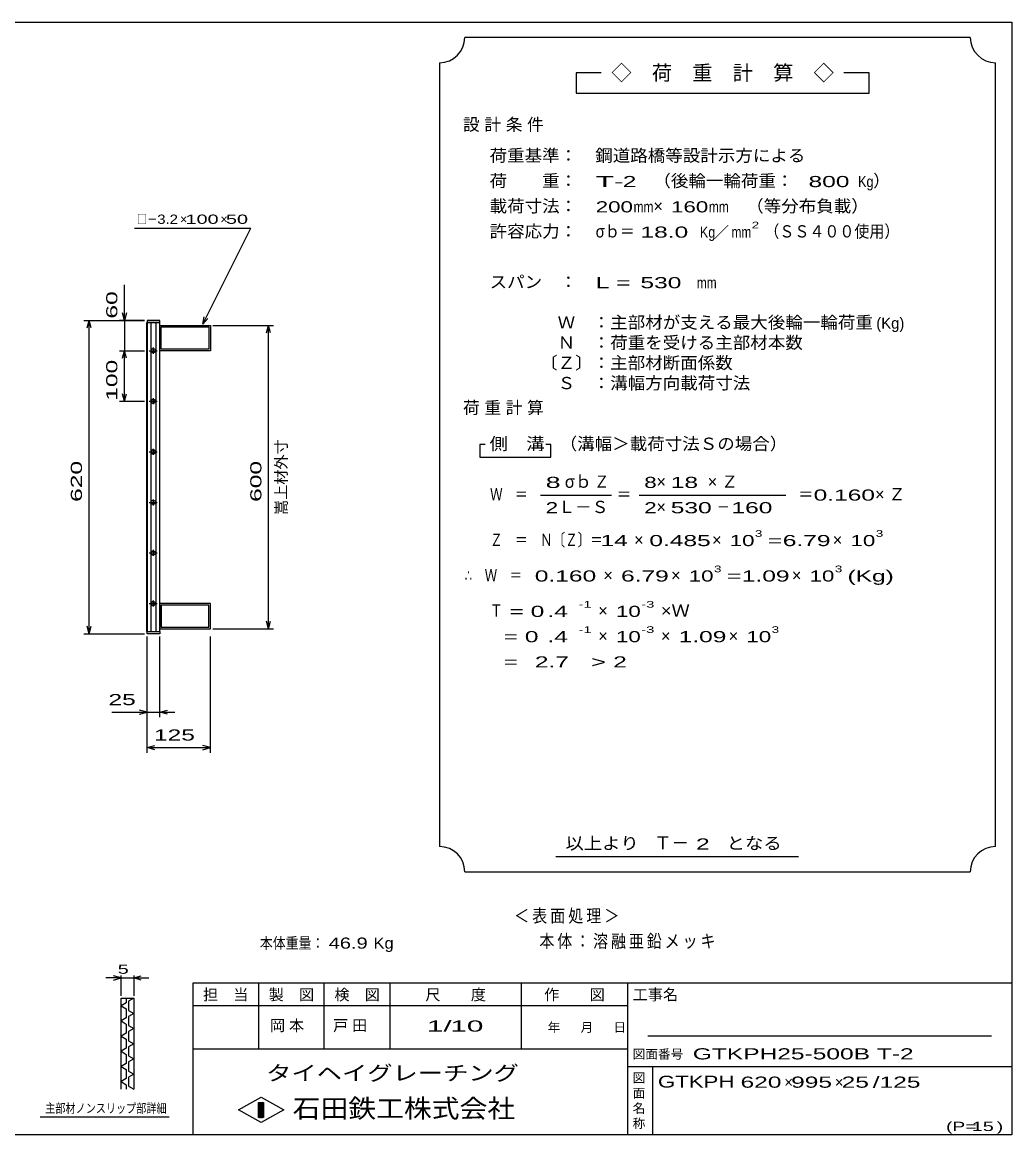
# Model space of a CAD drawing. Units: millimetres, scale not verified. Extents: x -1820 to 1731, y -1282 to 1054.
# Drawn here: x -227 to 1731, y -1146 to 1054 of the extents above; entities that cross this region are included whole.
import ezdxf
from ezdxf.enums import TextEntityAlignment as Align

# ---------------------------------------------------------------- set-up
doc = ezdxf.new("R2010")
doc.units = ezdxf.units.MM
doc.header["$LTSCALE"] = 10
for name, color, linetype, lineweight in [('0_2', 150, 'Continuous', 25), ('16', 3, 'Continuous', 25), ('22', 4, 'Continuous', 25), ('24', 2, 'Continuous', 25), ('32', 4, 'Continuous', 25)]:
    doc.layers.add(name, color=color, linetype=linetype, lineweight=lineweight)
doc.styles.add('ベクトル', font='')
doc.styles.get('ベクトル').set_extended_font_data('ベクトル')

msp = doc.modelspace()

# ---------------------------------------------------------------- linework, layer by layer
at = {"layer": '0_2'}
for p, q in [((-1729, 1053.5), (1731, 1053.5)), ((1731, 1053.5), (1731, -1146.5)), ((1731, -846.5), (111, -846.5)), ((111, -846.5), (111, -1146.5)), ((241, -846.5), (241, -976.5)), ((371, -976.5), (371, -846.5)), ((501, -846.5), (501, -976.5)), ((761, -976.5), (761, -846.5)), ((971, -846.5), (971, -1146.5)), ((971, -891.5), (111, -891.5)), ((1691, -951.5), (1011, -951.5)), ((111, -976.5), (971, -976.5)), ((971, -1011.5), (1731, -1011.5)), ((1021, -1146.5), (1021, -1011.5)), ((201, -1097.5), (246, -1072.5)), ((246, -1072.5), (291, -1097.5)), ((246, -1122.5), (201, -1097.5)), ((241, -1082.5), (251, -1082.5)), ((241, -1112.5), (241, -1082.5)), ((241, -1082.5), (243, -1082.5)), ((243, -1082.5), (243, -1112.5)), ((245, -1112.5), (245, -1082.5)), ((245, -1082.5), (247, -1082.5)), ((291, -1097.5), (246, -1122.5)), ((247, -1082.5), (247, -1112.5)), ((249, -1112.5), (249, -1082.5)), ((249, -1082.5), (251, -1082.5)), ((251, -1082.5), (251, -1112.5)), ((251, -1082.5), (251, -1112.5)), ((251, -1112.5), (241, -1112.5)), ((243, -1112.5), (245, -1112.5)), ((247, -1112.5), (249, -1112.5)), ((1731, -1146.5), (-1729, -1146.5))]:
    msp.add_line(p, q, dxfattribs=at)
at = {"layer": '16'}
for p, q in [((45.61, 464), (20.61, 464)), ((20.61, 464), (20.61, 459.5)), ((45.61, 459.5), (45.61, 464)), ((19.91, 459.5), (20.61, 459.5)), ((19.91, -151.5), (19.91, 459.5)), ((20.61, 459.5), (45.61, 459.5)), ((45.61, 459.5), (20.61, 459.5)), ((20.61, 459.5), (20.61, -151.5)), ((27.61, 459.5), (27.61, -151.5)), ((38.61, -151.5), (38.61, 459.5)), ((45.61, -151.5), (45.61, 459.5)), ((45.61, 454), (145.61, 454)), ((45.61, 404), (45.61, 454)), ((48.61, 451), (142.61, 451)), ((48.61, 407), (48.61, 451)), ((142.61, 451), (142.61, 407)), ((145.61, 454), (145.61, 404)), ((24.61, 404), (40.61, 404)), ((34.61, 407), (30.61, 407)), ((30.61, 401), (34.61, 401)), ((32.61, 410), (32.61, 398)), ((145.61, 404), (45.61, 404)), ((142.61, 407), (48.61, 407)), ((32.61, 310), (32.61, 298)), ((24.61, 304), (40.61, 304)), ((34.61, 307), (30.61, 307)), ((30.61, 301), (34.61, 301)), ((24.61, 204), (40.61, 204)), ((34.61, 207), (30.61, 207)), ((30.61, 201), (34.61, 201)), ((32.61, 210), (32.61, 198)), ((32.61, 110), (32.61, 98)), ((24.61, 104), (40.61, 104)), ((34.61, 107), (30.61, 107)), ((30.61, 101), (34.61, 101)), ((24.61, 4), (40.61, 4)), ((34.61, 7), (30.61, 7)), ((30.61, 1), (34.61, 1)), ((32.61, 10), (32.61, -2)), ((24.61, -96), (40.61, -96)), ((34.61, -93), (30.61, -93)), ((30.61, -99), (34.61, -99)), ((32.61, -90), (32.61, -102)), ((145.61, -96), (45.61, -96)), ((45.61, -96), (45.61, -146)), ((142.61, -99), (48.61, -99)), ((48.61, -99), (48.61, -143)), ((142.61, -143), (142.61, -99)), ((145.61, -146), (145.61, -96)), ((20.61, -151.5), (19.91, -151.5)), ((20.61, -151.5), (45.61, -151.5)), ((20.61, -156), (20.61, -151.5)), ((20.61, -151.5), (45.61, -151.5)), ((45.61, -146), (145.61, -146)), ((45.61, -151.5), (45.61, -156)), ((48.61, -143), (142.61, -143)), ((45.61, -156), (20.61, -156))]:
    msp.add_line(p, q, dxfattribs=at)
for centre, radius, start, end in [((30.61, 404), 3, 90, 270), ((32.61, 404), 4, 46.6, 133.4), ((32.61, 404), 4, 226.6, 313.4), ((34.61, 404), 3, 270, 90), ((32.61, 304), 4, 46.6, 133.4), ((30.61, 304), 3, 90, 270), ((32.61, 304), 4, 226.6, 313.4), ((34.61, 304), 3, 270, 90), ((30.61, 204), 3, 90, 270), ((32.61, 204), 4, 46.6, 133.4), ((32.61, 204), 4, 226.6, 313.4), ((34.61, 204), 3, 270, 90), ((30.61, 104), 3, 90, 270), ((32.61, 104), 4, 46.6, 133.4), ((32.61, 104), 4, 226.6, 313.4), ((34.61, 104), 3, 270, 90), ((30.61, 4), 3, 90, 270), ((32.61, 4), 4, 46.6, 133.4), ((32.61, 4), 4, 226.6, 313.4), ((34.61, 4), 3, 270, 90), ((30.61, -96), 3, 90, 270), ((32.61, -96), 4, 46.6, 133.4), ((32.61, -96), 4, 226.6, 313.4), ((34.61, -96), 3, 270, 90)]:
    msp.add_arc(centre, radius, start, end, dxfattribs=at)
at = {"layer": '22'}
for p, q in [((-4.39, 646.5), (225.61, 646.5)), ((130.61, 456.5), (225.61, 646.5)), ((-24.39, 464), (-24.39, 534)), ((-104.39, 464), (15.61, 464)), ((-98.39, 449), (-94.39, 464)), ((-90.39, 449), (-94.39, 464)), ((-94.39, -156), (-94.39, 464)), ((15.61, 464), (-34.39, 464)), ((-24.39, 464), (-28.39, 479)), ((-20.39, 479), (-24.39, 464)), ((-24.39, 464), (-24.39, 404)), ((130.61, 456.5), (133.61, 471.1)), ((130.61, 456.5), (140.61, 467.5)), ((150.61, 454), (270.61, 454)), ((256.61, 439), (260.61, 454)), ((264.61, 439), (260.61, 454)), ((260.61, -146), (260.61, 454)), ((-34.39, 404), (15.61, 404)), ((-28.39, 389), (-24.39, 404)), ((-20.39, 389), (-24.39, 404)), ((-24.39, 304), (-24.39, 404)), ((-24.39, 304), (-28.39, 319)), ((-24.39, 304), (-20.39, 319)), ((-34.39, 304), (15.61, 304)), ((260.61, -146), (256.61, -131)), ((260.61, -146), (264.61, -131)), ((-94.39, -156), (-98.39, -141)), ((-94.39, -156), (-90.39, -141)), ((150.61, -146), (270.61, -146)), ((-104.39, -156), (15.61, -156)), ((20.61, -321), (20.61, -161)), ((20.61, -391), (20.61, -161)), ((45.61, -321), (45.61, -161)), ((145.61, -391), (145.61, -161)), ((20.61, -311), (5.61, -307)), ((45.61, -311), (60.61, -307)), ((-49.39, -311), (20.61, -311)), ((5.61, -315), (20.61, -311)), ((20.61, -311), (45.61, -311)), ((60.61, -315), (45.61, -311)), ((45.61, -311), (75.61, -311)), ((20.61, -381), (35.61, -377)), ((35.61, -385), (20.61, -381)), ((20.61, -381), (145.61, -381)), ((145.61, -381), (130.61, -377)), ((130.61, -385), (145.61, -381))]:
    msp.add_line(p, q, dxfattribs=at)
at = {"layer": '24', "color": 4}
for p, q in [((1649, 1023.5), (649, 1023.5)), ((599, 973.5), (599, -576.5)), ((1699, -576.5), (1699, 973.5)), ((919, 953.5), (869, 953.5)), ((869, 953.5), (869, 913.5)), ((1449, 953.5), (1399, 953.5)), ((1449, 913.5), (1449, 953.5)), ((869, 913.5), (1449, 913.5)), ((689, 218.5), (679, 218.5)), ((679, 218.5), (679, 193.5)), ((819, 218.5), (809, 218.5)), ((819, 193.5), (819, 218.5)), ((679, 193.5), (819, 193.5)), ((799, 118.5), (939, 118.5)), ((994, 118.5), (1284, 118.5)), ((829, -596.5), (1309, -596.5)), ((649, -626.5), (1649, -626.5))]:
    msp.add_line(p, q, dxfattribs=at)
for centre, start, end in [((599, 1023.5), 270, 0), ((1699, 1023.5), 180, 270), ((599, -626.5), 0, 90), ((1699, -626.5), 90, 180)]:
    msp.add_arc(centre, 50, start, end, dxfattribs=at)
at = {"layer": '32'}
for p, q in [((-31, -836.5), (-46, -832.5)), ((-31, -871.5), (-31, -831.5)), ((-6, -831.5), (-6, -871.5)), ((-6, -836.5), (9, -832.5)), ((-31, -836.5), (-61, -836.5)), ((-46, -840.5), (-31, -836.5)), ((-31, -836.5), (-6, -836.5)), ((9, -840.5), (-6, -836.5)), ((-6, -836.5), (24, -836.5)), ((-31, -876.5), (-6, -876.5)), ((-31, -1056.5), (-31, -876.5)), ((-21, -876.5), (-21, -885.5)), ((-6, -876.5), (-16, -882.5)), ((-6, -876.5), (-6, -1056.5)), ((-21, -885.5), (-31, -891.5)), ((-31, -891.5), (-21, -897.5)), ((-21, -897.5), (-21, -915.5)), ((-16, -882.5), (-16, -900.5)), ((-16, -900.5), (-6, -906.5)), ((-21, -915.5), (-31, -921.5)), ((-31, -921.5), (-21, -927.5)), ((-6, -906.5), (-16, -912.5)), ((-16, -912.5), (-16, -930.5)), ((-21, -945.5), (-31, -951.5)), ((-21, -927.5), (-21, -945.5)), ((-16, -930.5), (-6, -936.5)), ((-6, -936.5), (-16, -942.5)), ((-16, -942.5), (-16, -960.5)), ((-31, -951.5), (-21, -957.5)), ((-21, -957.5), (-21, -975.5)), ((-16, -960.5), (-6, -966.5)), ((-6, -966.5), (-16, -972.5)), ((-21, -975.5), (-31, -981.5)), ((-31, -981.5), (-21, -987.5)), ((-21, -987.5), (-21, -1005.5)), ((-16, -972.5), (-16, -990.5)), ((-21, -1005.5), (-31, -1011.5)), ((-31, -1011.5), (-21, -1017.5)), ((-16, -990.5), (-6, -996.5)), ((-6, -996.5), (-16, -1002.5)), ((-16, -1002.5), (-16, -1020.5)), ((-21, -1017.5), (-21, -1035.5)), ((-16, -1020.5), (-6, -1026.5)), ((-6, -1026.5), (-16, -1032.5)), ((-16, -1032.5), (-16, -1050.5)), ((-21, -1035.5), (-31, -1041.5)), ((-31, -1041.5), (-21, -1047.5)), ((-21, -1047.5), (-21, -1056.5)), ((-16, -1050.5), (-6, -1056.5)), ((64, -1111.5), (-191, -1111.5))]:
    msp.add_line(p, q, dxfattribs=at)

# ---------------------------------------------------------------- texts
at = {"layer": '0_2', "style": 'ベクトル'}
for s, height, p in [('担\u3000当', 21.99, (131, -869.5)), ('製\u3000図', 21.99, (261, -869.5)), ('検\u3000図', 21.99, (391, -869.5)), ('尺\u3000\u3000度', 21.99, (571, -869.5)), ('作\u3000\u3000図', 21.99, (806, -869.5)), ('工事名', 21.99, (981, -869.5)), ('年', 18.33, (813, -934)), ('月', 18.33, (878, -934)), ('日', 18.33, (943, -934)), ('図面番号', 18.33, (981, -987)), ('図', 18.33, (981, -1034)), ('面', 18.33, (981, -1064)), ('名', 18.33, (981, -1094)), ('称', 18.33, (981, -1124))]:
    msp.add_text(s, height=height, dxfattribs=at).set_placement(p, align=Align.MIDDLE_LEFT)
at = {"layer": '0_2', "color": 222, "style": 'ベクトル'}
for s, height, width, p in [('タイヘイグレーチング', 29.33, 1.25, (256, -1024.5)), ('石田鉄工株式会社', 36.66, 1.1, (308.5, -1094.5))]:
    msp.add_text(s, height=height, dxfattribs=dict(at, width=width)).set_placement(p, align=Align.MIDDLE_LEFT)
at = {"layer": '22', "color": 2, "style": 'ベクトル'}
for s, height, width, p in [('□－', 18.33, 0.8, (0.61, 664)), ('3.2', 18.33, 1.2, (40.61, 664)), (' 100 ', 18.33, 1.6, (85.61, 664)), (' 50 ', 18.33, 1.6, (165.61, 664)), (' 25 ', 21.99, 1.65, (-69.39, -286)), (' 125 ', 21.99, 1.65, (20.61, -356)), ('本体重量：', 21.99, 0.85, (243.61, -767.5)), (' 46.9', 21.99, 1.35, (368.61, -767.5)), ('Kg', 21.99, 1.1, (468.61, -767.5)), ('1/', 21.99, 2, (574, -931.5)), (' 10 ', 21.99, 2, (604, -931.5)), ('GTKPH25-500B T-2       ', 21.99, 1.65, (1100, -986.5)), ('GTKPH', 23.46, 1.4, (1031, -1041.5)), (' 620 ', 21.99, 1.65, (1181, -1042.5)), (' 995 ', 21.99, 1.65, (1281, -1042.5)), (' 25 ', 21.99, 1.65, (1381, -1042.5)), ('/', 21.99, 1.65, (1456, -1042.5)), (' 125 ', 21.99, 1.65, (1456, -1042.5)), ('(P=', 18.33, 1.55, (1601, -1130)), (' 15 ', 18.33, 1.6, (1641, -1130)), (')', 18.33, 1.6, (1701, -1130))]:
    msp.add_text(s, height=height, dxfattribs=dict(at, width=width)).set_placement(p, align=Align.MIDDLE_LEFT)
for height, p in [(18.33, (85.61, 664)), (18.33, (165.61, 664)), (21.99, (1281, -1042.5)), (21.99, (1381, -1042.5))]:
    msp.add_text('×', height=height, dxfattribs=at).set_placement(p, align=Align.MIDDLE_LEFT)
at = {"layer": '22', "color": 2, "style": 'ベクトル', "width": 1.65}
for s, p in [(' 60 ', (-49.39, 454)), (' 100 ', (-49.39, 291.5)), (' 620 ', (-119.39, 91.5)), (' 600', (235.61, 91.5))]:
    msp.add_text(s, height=21.99, rotation=90, dxfattribs=at).set_placement(p, align=Align.MIDDLE_LEFT)
at = {"layer": '22', "color": 2, "style": 'ベクトル'}
msp.add_text('嵩上材外寸', height=21.99, rotation=90, dxfattribs=at).set_placement((285.61, 79), align=Align.MIDDLE_LEFT)
at = {"layer": '22', "color": 2, "attachment_point": 4, "style": 'ベクトル'}
for s, insert, char_height in [('\\T1.2;\\W0.85;＜表面処理＞', (746.5, -715), 25.66), ('\\T1.19;\\W0.85;本体：溶融亜鉛メッキ', (796.5, -765), 25.66), ('\\T1.25;岡本\u3000', (263.5, -931.5), 21.99), ('\\T1.25;戸田\u3000', (388.5, -931.5), 21.99)]:
    msp.add_mtext(s, dxfattribs=dict(at, insert=insert, char_height=char_height))
at = {"layer": '24', "style": 'ベクトル'}
for s, height, p in [('◇\u3000荷\u3000重\u3000計\u3000算\u3000◇', 29.33, (939, 953.5)), ('）', 24.19, (1457, 740)), ('×', 24.19, (1022, 690)), ('／', 21.99, (1141.5, 638.5)), ('(Kg)', 21.99, (1463, 458.5)), ('σｂ', 24.19, (847, 145)), ('×', 24.19, (1028, 145)), ('Ｌ－Ｓ', 24.19, (834, 95)), ('×', 24.19, (1028, 95)), ('×', 24.19, (984, 30)), ('×', 24.19, (1138, 30)), ('×', 24.19, (1377, 30)), ('×', 24.19, (923, -40)), ('×', 24.19, (1057, -40)), ('×', 24.19, (1296, -40)), ('×', 24.19, (913, -110)), ('×', 24.19, (913, -160)), ('×', 24.19, (1037, -160)), ('×', 24.19, (1171, -160)), ('Ｔ－', 25.66, (1023, -569))]:
    msp.add_text(s, height=height, dxfattribs=at).set_placement(p, align=Align.MIDDLE_LEFT)
for s, height, width, p in [('荷重基準：\u3000', 24.19, 1.05, (698, 790)), ('鋼道路橋等設計示方による', 24.19, 1.05, (907, 790)), ('荷\u3000\u3000重：\u3000', 24.19, 1.05, (698, 740)), ('T-', 21.99, 2, (908, 738.5)), (' 2 ', 21.99, 1.65, (948, 738.5)), ('（後輪一輪荷重：', 24.19, 1.05, (1022, 740)), ('  800', 21.99, 1.65, (1302, 738.5)), ('Kg', 21.99, 0.85, (1427, 738.5)), ('載荷寸法：\u3000', 24.19, 1.05, (698, 690)), ('\u3000（等分布負載）', 24.19, 1.05, (1171, 690)), ('200', 21.99, 1.5, (908, 688.5)), ('mm', 21.99, 0.8, (983, 688.5)), ('160', 21.99, 1.5, (1057, 688.5)), ('mm', 21.99, 0.8, (1132, 688.5)), ('許容応力：\u3000', 24.19, 1.05, (698, 640)), ('σｂ＝', 24.19, 0.9, (908, 640)), (' 18.0', 21.99, 1.65, (983, 638.5)), ('Kg', 21.99, 0.85, (1114, 638.5)), ('mm', 21.99, 0.8, (1176.5, 638.5)), ('2', 13.2, 1.5, (1216.5, 652.5)), ('（ＳＳ４００使用）', 24.19, 0.9, (1241.5, 640)), ('スパン\u3000：\u3000', 24.19, 1.05, (698, 540)), ('L =', 21.99, 1.65, (908, 538.5)), (' 530 ', 21.99, 1.65, (983, 538.5)), ('mm', 21.99, 0.8, (1108, 538.5)), ('\u3000Ｗ\u3000：主部材が支える最大後輪一輪荷重', 24.19, 1.05, (798, 460)), ('\u3000Ｎ\u3000：荷重を受ける主部材本数', 24.19, 1.05, (798, 420)), ('〔Ｚ〕：主部材断面係数', 24.19, 1.05, (798, 380)), ('\u3000Ｓ\u3000：溝幅方向載荷寸法', 24.19, 1.05, (798, 340)), ('側\u3000溝', 24.19, 1.1, (698, 220)), ('\u3000（溝幅＞載荷寸法Ｓの場合）', 24.19, 1.05, (802, 220)), ('8', 21.99, 1.8, (809, 143.5)), ('Ｚ', 24.19, 0.9, (905, 145)), ('8', 21.99, 1.5, (1004, 143.5)), (' 18 ', 21.99, 1.65, (1043, 143.5)), ('Ｗ\u3000＝', 24.19, 0.75, (699, 120)), ('＝', 24.19, 0.9, (949, 120)), ('＝', 24.19, 0.9, (1309, 120)), ('0.160', 21.99, 1.65, (1339, 118.5)), ('2', 21.99, 1.5, (809, 93.5)), ('2', 21.99, 1.5, (1004, 93.5)), (' 530 ', 21.99, 1.65, (1043, 93.5)), ('－', 24.19, 0.75, (1148, 95)), (' 160 ', 21.99, 1.65, (1163, 93.5)), ('Ｚ\u3000＝\u3000Ｎ〔Ｚ〕＝', 24.19, 0.75, (699, 30)), ('3', 13.2, 1.5, (1223, 42.5)), ('3', 13.2, 1.5, (1462, 42.5)), (' 14 ', 21.99, 1.65, (904, 28.5)), ('0.485', 21.99, 1.65, (1014, 28.5)), ('10', 21.99, 1.5, (1173, 28.5)), ('=', 21.99, 1.7, (1248, 28.5)), ('6.79', 21.99, 1.65, (1278, 28.5)), ('10', 21.99, 1.5, (1412, 28.5)), ('3', 13.2, 1.5, (1142, -27.5)), ('3', 13.2, 1.5, (1381, -27.5)), ('∴\u3000Ｗ\u3000＝', 24.19, 0.75, (649, -40)), (' 0.160', 21.99, 1.65, (774, -41.5)), ('6.79', 21.99, 1.65, (958, -41.5)), ('10', 21.99, 1.5, (1092, -41.5)), ('=', 21.99, 1.7, (1167, -41.5)), ('1.09', 21.99, 1.65, (1197, -41.5)), ('10', 21.99, 1.5, (1331, -41.5)), ('(Kg)', 21.99, 1.65, (1406, -41.5)), ('Ｔ', 24.19, 0.75, (699, -110)), (' = 0', 21.99, 1.65, (724, -111.5)), (' .4 ', 21.99, 1.65, (799, -111.5)), ('-1', 13.2, 1.65, (874, -97.5)), ('10', 21.99, 1.5, (948, -111.5)), ('-3', 13.2, 1.65, (998, -97.5)), ('×Ｗ', 24.19, 1.1, (1037, -110)), ('  = 0', 21.99, 1.65, (699, -161.5)), (' .4 ', 21.99, 1.65, (799, -161.5)), ('-1', 13.2, 1.65, (874, -147.5)), ('10', 21.99, 1.5, (948, -161.5)), ('-3', 13.2, 1.65, (998, -147.5)), ('1.09', 21.99, 1.65, (1072, -161.5)), ('10', 21.99, 1.5, (1206, -161.5)), ('3', 13.2, 1.5, (1256, -147.5)), ('  =', 21.99, 1.65, (699, -211.5)), (' 2.7', 21.99, 1.65, (774, -211.5)), ('>', 21.99, 1.7, (899, -211.5)), (' 2 ', 21.99, 1.65, (929, -211.5)), ('以上より\u3000', 24.19, 1.1, (848, -570)), (' 2 ', 21.99, 1.65, (1093, -571.5)), ('となる', 24.19, 1.1, (1167, -570))]:
    msp.add_text(s, height=height, dxfattribs=dict(at, width=width)).set_placement(p, align=Align.MIDDLE_LEFT)
at = {"layer": '24', "char_height": 24.19, "attachment_point": 4, "style": 'ベクトル'}
for s, insert in [('\\T1.28;設計条件', (645.5, 850)), ('\\T1.28;荷重計算', (645.5, 290)), ('\\T1.42;×Ｚ', (1129.5, 145)), ('\\T1.42;×Ｚ', (1460.5, 120))]:
    msp.add_mtext(s, dxfattribs=dict(at, insert=insert))
at = {"layer": '32', "color": 2, "style": 'ベクトル'}
for s, width, p in [(' 5 ', 1.6, (-48.5, -819)), ('主部材ノンスリップ部詳細', 0.8, (-181, -1094))]:
    msp.add_text(s, height=18.33, dxfattribs=dict(at, width=width)).set_placement(p, align=Align.MIDDLE_LEFT)

doc.saveas('drawing.dxf')
